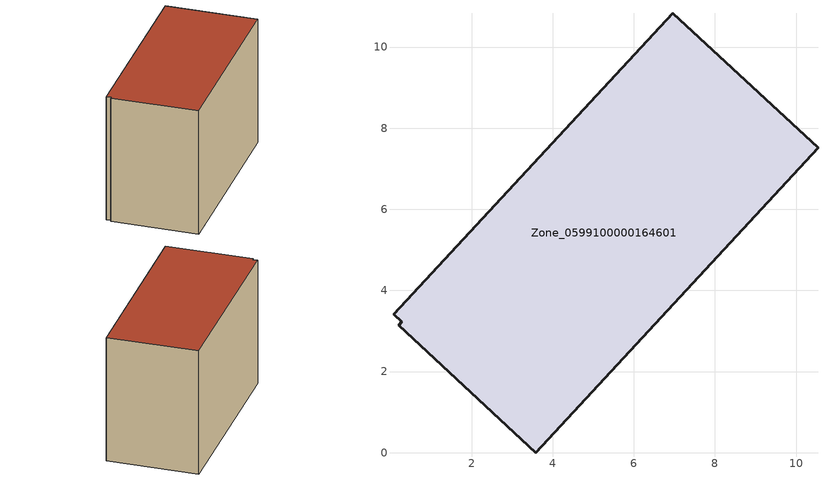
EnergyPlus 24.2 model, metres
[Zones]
Zone_0599100000164601
 floor ground (C_G): 6.96,10.83 10.54,7.51 3.59,0 0.2,3.14 0.28,3.23 0.08,3.41 z0
 wall outside (C_F): 3.59,0 10.54,7.51 6.96,10.83 0.08,3.41 0.28,3.23 0.2,3.14 3.59,0 z0:7.02
 roof outside (C_R): 10.54,7.51 6.96,10.83 0.08,3.41 0.28,3.23 0.2,3.14 3.59,0 z7.02
[BUILDING]
Pand.0599100000164601: North Axis=0; Terrain=City; Loads Convergence Tolerance Value=0.04; Temperature Convergence Tolerance Value=0.4; Solar Distribution=FullExterior; Maximum Number of Warmup Days=25; Minimum Number of Warmup Days=1
[Site:Location]
Rotterdam.The.Hague.AP_ZH_NLD Design_Conditions: Latitude=51.96; Longitude=4.45; Time Zone=1; Elevation=-4.5
[SITE:GROUNDTEMPERATURE:BUILDINGSURFACE]
18, 18, 18, 18, 18, 18, 18, 18, 18, 18, 18, 18
[MATERIAL] Thermal Absorptance=0.9; Solar Absorptance=0.7; Visible Absorptance=0.7
Name | Roughness | Thickness | Conductivity | Density | Specific Heat
G.TC.1975-1991 | MediumSmooth | 0.15 | 0.288461 | 540 | 1210
F.TC.1975-1991 | Rough | 0.3 | 0.230769 | 1920 | 840
R.TC.1975-1991 | MediumRough | 0.2 | 0.153846 | 1500 | 1000
[CONSTRUCTION]
C_G: G.TC.1975-1991
C_F: F.TC.1975-1991
C_R: R.TC.1975-1991
[ZONE]
Zone_0599100000164601: Type=1; Multiplier=1; Ceiling Height=Autocalculate; Volume=Autocalculate; Floor Area=autocalculate; Part of Total Floor Area=Yes
[ZONEINFILTRATION:DESIGNFLOWRATE]
Infil_Zone_0599100000164601: Zone or ZoneList or Space or SpaceList=Zone_0599100000164601; Schedule=AlwaysOn; Design Flow Rate Calculation Method=Flow/Area; Flow Rate per Floor Area=0.003; Constant Term Coefficient=1; Temperature Term Coefficient=0; Velocity Term Coefficient=0; Velocity Squared Term Coefficient=0
[HVACTEMPLATE:ZONE:IDEALLOADSAIRSYSTEM]
Zone_0599100000164601: Maximum Heating Supply Air Temperature=50; Minimum Cooling Supply Air Temperature=13; Maximum Heating Supply Air Humidity Ratio=0.0156; Minimum Cooling Supply Air Humidity Ratio=0.0077; Heating Limit=NoLimit; Cooling Limit=NoLimit; Dehumidification Control Type=ConstantSensibleHeatRatio; Cooling Sensible Heat Ratio=0.7; Dehumidification Setpoint=60; Humidification Control Type=None; Humidification Setpoint=30; Outdoor Air Method=None; Outdoor Air Flow Rate per Person=0.00944; Outdoor Air Flow Rate per Zone Floor Area=0; Outdoor Air Flow Rate per Zone=0; Demand Controlled Ventilation Type=None; Outdoor Air Economizer Type=NoEconomizer; Heat Recovery Type=None; Sensible Heat Recovery Effectiveness=0.7; Latent Heat Recovery Effectiveness=0.65
[ZONECONTROL:THERMOSTAT]
ThermostatControl_Zone_0599100000164601: Zone or ZoneList=Zone_0599100000164601; Control Type Schedule=DualSetpointControlType; Control 1=Thermostat_Zone_0599100000164601; Temperature Difference Between Cutout And Setpoint=0
[THERMOSTATSETPOINT:DUALSETPOINT]
Thermostat_Zone_0599100000164601: Heating Setpoint Temperature Schedule=HeatingSetpoint_Zone_0599100000164601; Cooling Setpoint Temperature Schedule=CoolingSetpoint_Zone_0599100000164601
[SCHEDULE:COMPACT]
HeatingSetpoint_Zone_0599100000164601: Through: 12/31, For: AllDays, Until: 24:00, 21
CoolingSetpoint_Zone_0599100000164601: Through: 12/31, For: AllDays, Until: 24:00, 24
DualSetpointControlType: Through: 12/31, For: AllDays, Until: 24:00, 4
AlwaysOn: Through: 12/31, For: AllDays, Until: 24:00, 1
